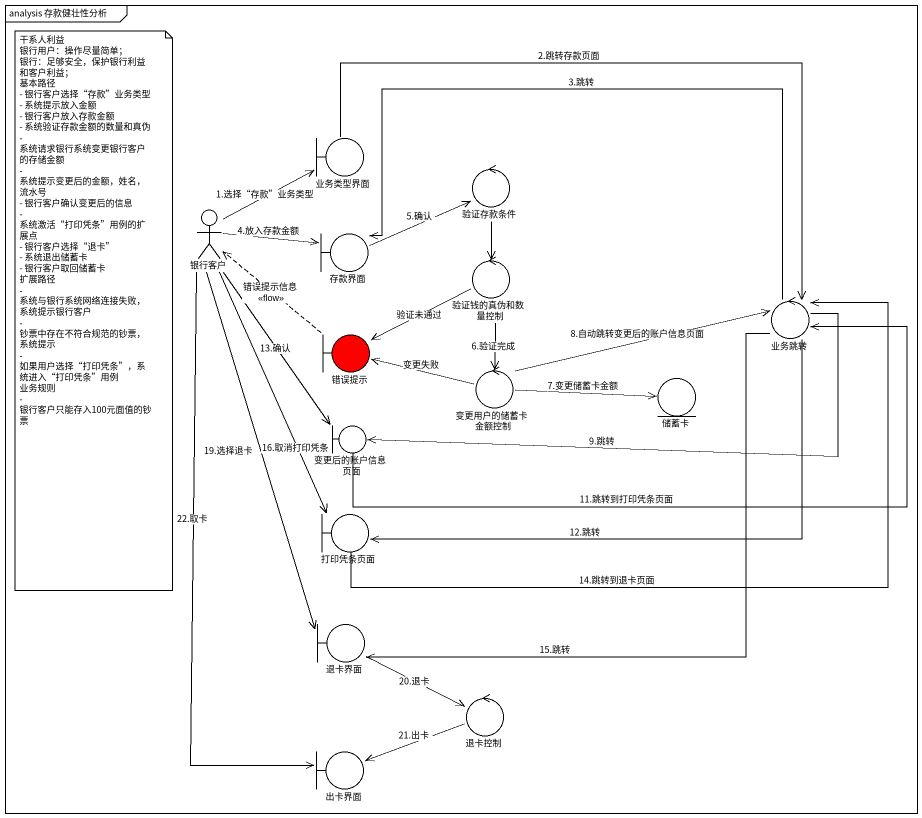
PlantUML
@startuml
mainframe analysis 存款健壮性分析
boundary 业务类型界面
control 验证存款条件
actor 银行客户
boundary 存款界面
control 验证钱的真伪和数量控制
control 业务跳转
boundary 错误提示 #FF0000
control 变更用户的储蓄卡金额控制
entity 储蓄卡
boundary 变更后的账户信息页面
boundary 打印凭条页面
boundary 退卡界面
control 退卡控制
boundary 出卡界面
业务类型界面 -right-> 业务跳转 : 2.跳转存款页面
验证存款条件 --> 验证钱的真伪和数量控制
银行客户 -up-> 业务类型界面 : 1.选择“存款”业务类型
银行客户 -right-> 存款界面 : 4.放入存款金额
银行客户 --> 变更后的账户信息页面 : 13.确认
银行客户 --> 打印凭条页面 : 16.取消打印凭条
银行客户 --> 退卡界面 : 19.选择退卡
银行客户 --> 出卡界面 : 22.取卡
存款界面 -right-> 验证存款条件 : 5.确认
验证钱的真伪和数量控制 -left-> 错误提示 : 验证未通过
验证钱的真伪和数量控制 --> 变更用户的储蓄卡金额控制 : 6.验证完成
业务跳转 -left-> 存款界面 : 3.跳转
业务跳转 -left-> 变更后的账户信息页面 : 9.跳转
业务跳转 -left-> 打印凭条页面 : 12.跳转
业务跳转 --> 退卡界面 : 15.跳转
错误提示 .up.> 银行客户 : 错误提示信息\n<<flow>>
变更用户的储蓄卡金额控制 -right-> 业务跳转 : 8.自动跳转变更后的账户信息页面
变更用户的储蓄卡金额控制 -left-> 错误提示 : 变更失败
变更用户的储蓄卡金额控制 -right-> 储蓄卡 : 7.变更储蓄卡金额
变更后的账户信息页面 -right-> 业务跳转 : 11.跳转到打印凭条页面
打印凭条页面 -right-> 业务跳转 : 14.跳转到退卡页面
退卡界面 -right-> 退卡控制 : 20.退卡
退卡控制 -left-> 出卡界面 : 21.出卡
note as N1
  干系人利益
  银行用户：操作尽量简单；
  银行：足够安全，保护银行利益和客户利益；
  基本路径
  - 银行客户选择“存款”业务类型
  - 系统提示放入金额
  - 银行客户放入存款金额
  - 系统验证存款金额的数量和真伪
  - 系统请求银行系统变更银行客户的存储金额
  - 系统提示变更后的金额，姓名，流水号
  - 银行客户确认变更后的信息
  - 系统激活“打印凭条”用例的扩展点
  - 银行客户选择“退卡”
  - 系统退出储蓄卡
  - 银行客户取回储蓄卡
  扩展路径
  - 系统与银行系统网络连接失败，系统提示银行客户
  - 钞票中存在不符合规范的钞票，系统提示
  - 如果用户选择“打印凭条”，系统进入“打印凭条”用例
  业务规则
  - 银行客户只能存入100元面值的钞票
end note
@enduml
